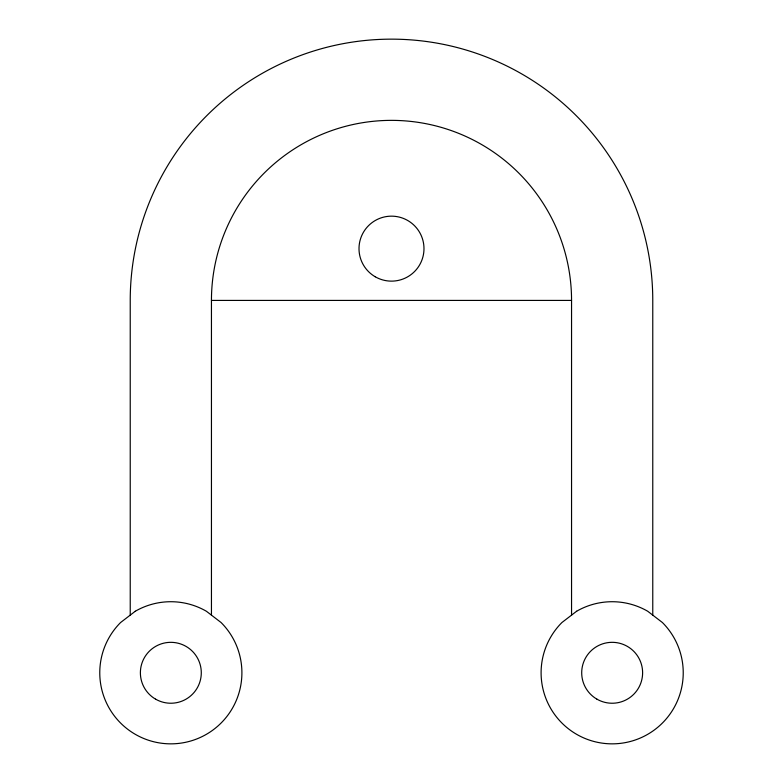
<?xml version="1.0" encoding="UTF-8"?>
<svg xmlns="http://www.w3.org/2000/svg" width="783" height="783" viewBox="0 0 783 783"><rect width="100%" height="100%" fill="white"/><g stroke="black" fill="none" stroke-linecap="round" stroke-linejoin="round"><path stroke-width="1.17" d="M211.449 615.135L211.449 300.418L571.551 300.418L571.551 615.135M652.768 615.135L652.768 300.418A261.268 261.268 0 0 0 391.5 39.15A261.268 261.268 0 0 0 130.232 300.418L130.232 615.135M211.449 300.418A180.051 180.051 0 0 1 391.5 120.367A180.051 180.051 0 0 1 571.551 300.418M135.302 611.239L120.582 622.534A71.067 71.067 0 0 0 120.582 723.032A71.067 71.067 0 0 0 221.09 723.032A71.067 71.067 0 0 0 221.09 622.534L206.369 611.239A71.067 71.067 0 0 0 135.302 611.239M576.631 611.239L561.91 622.534A71.067 71.067 0 0 0 561.91 723.032A71.067 71.067 0 0 0 662.418 723.032A71.067 71.067 0 0 0 662.418 622.534L647.698 611.239A71.067 71.067 0 0 0 576.631 611.239M596.93 699.16A30.459 30.459 0 0 0 642.618 672.783A30.459 30.459 0 0 0 596.93 646.406A30.459 30.459 0 0 0 596.93 699.16M155.611 699.16A30.459 30.459 0 0 0 201.29 672.783A30.459 30.459 0 0 0 155.611 646.406A30.459 30.459 0 0 0 155.611 699.16M375.253 276.781A32.485 32.485 0 0 0 423.985 248.642A32.485 32.485 0 0 0 375.253 220.512A32.485 32.485 0 0 0 375.253 276.781"/></g></svg>
